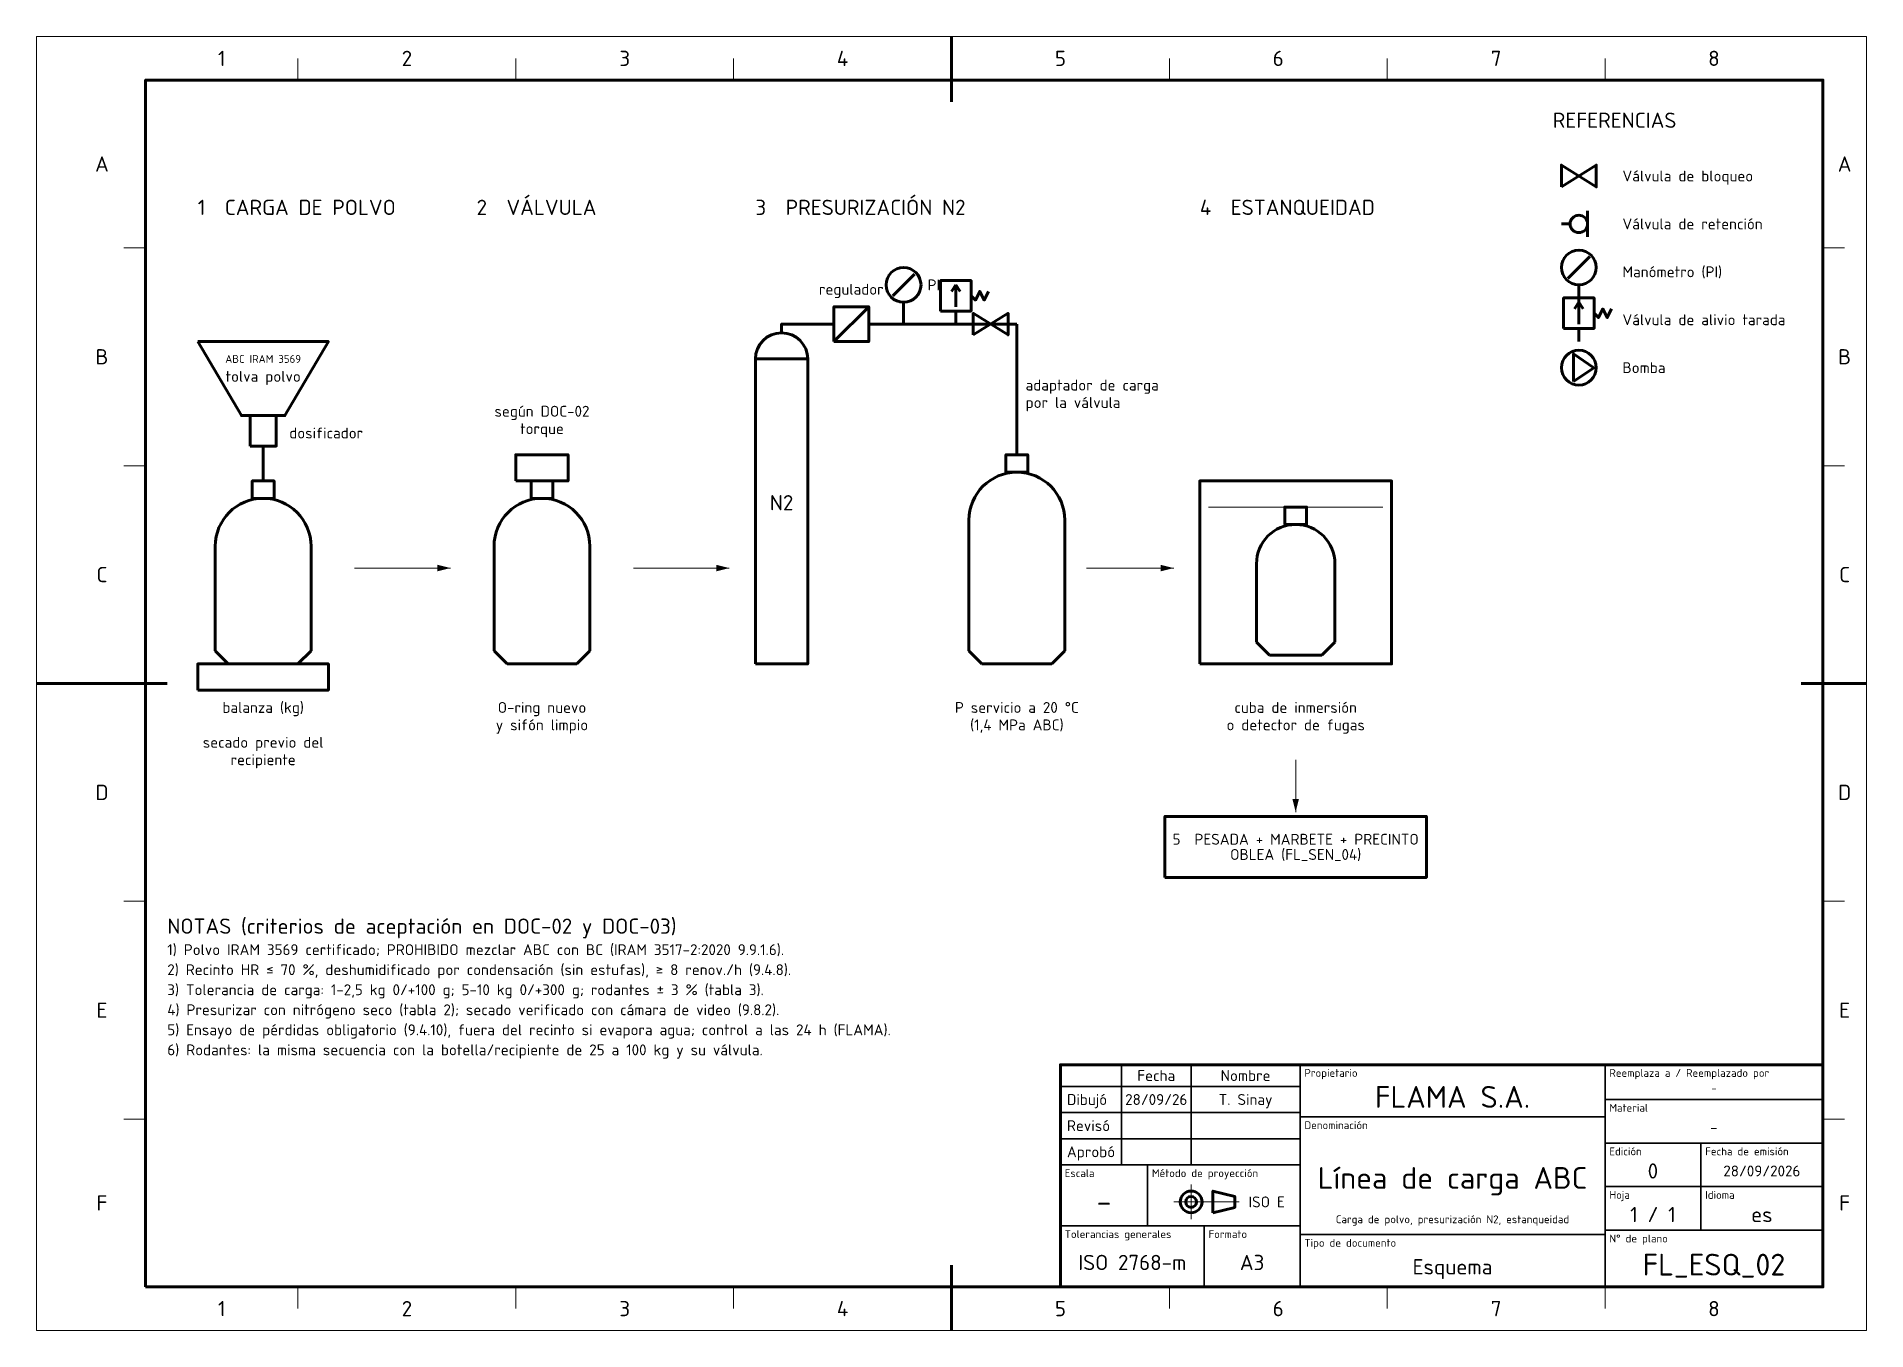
# Paper-space layout 'Lamina' of a CAD drawing. Header units: millimetres. Extents: x 0 to 420, y 0 to 297.
# The model-space entities are those that its viewports show. They can reach past a viewport. Long polylines and large blocks are cut down to what shows.
import ezdxf
from ezdxf.enums import TextEntityAlignment as Align

# ---------------------------------------------------------------- set-up
doc = ezdxf.new("R2010")
doc.units = ezdxf.units.MM
doc.linetypes.add('IRAM-F-TRAZO-PUNTO', pattern=[20, 15, -2, 1, -2])
for name, color, linetype, lineweight in [('01-VISIBLE', 7, 'CONTINUOUS', 70), ('03-EJE', 1, 'IRAM-F-TRAZO-PUNTO', 18), ('06-TEXTO', 7, 'CONTINUOUS', 25), ('07-RECUADRO', 7, 'CONTINUOUS', 70), ('08-FINA', 5, 'CONTINUOUS', 18), ('10-ROTULO', 7, 'CONTINUOUS', 35), ('11-TEXTO-ROTULO', 7, 'CONTINUOUS', 25)]:
    doc.layers.add(name, color=color, linetype=linetype, lineweight=lineweight)
doc.styles.add('ISO3098', font='isocpeur.ttf')

msp = doc.modelspace()

# ---------------------------------------------------------------- hatches: boundary and pattern name
at = {"layer": '08-FINA'}
h = msp.add_hatch(color=7, dxfattribs=at)
h.dxf.hatch_style = 1
h.paths.add_polyline_path([(95, 175), (92, 174.25), (92, 175.75)])
h = msp.add_hatch(color=7, dxfattribs=at)
h.dxf.hatch_style = 1
h.paths.add_polyline_path([(159, 175), (156, 174.25), (156, 175.75)])
h = msp.add_hatch(color=7, dxfattribs=at)
h.dxf.hatch_style = 1
h.paths.add_polyline_path([(261, 175), (258, 174.25), (258, 175.75)])
h = msp.add_hatch(color=7, dxfattribs=at)
h.dxf.hatch_style = 1
h.paths.add_polyline_path([(289, 119), (288.25, 122), (289.75, 122)])

# ---------------------------------------------------------------- linework, layer by layer
at = {"layer": '01-VISIBLE'}
for p, q in [((356, 251), (356, 257)), ((350, 254), (352, 254)), ((351.5, 241.5), (356.5, 246.5)), ((196.5, 237.5), (201.5, 242.5)), ((211, 240), (210, 238.5)), ((211, 235), (211, 240)), ((211, 240), (212, 238.5)), ((354, 235), (354, 240)), ((199, 231), (199, 236)), ((354, 236), (353, 234.5)), ((354, 231), (354, 236)), ((354, 236), (355, 234.5)), ((183, 227), (191, 235)), ((211, 231), (211, 234)), ((354, 227), (354, 230)), ((214, 156), (214, 186)), ((236, 156), (236, 186)), ((41, 156), (41, 180)), ((63, 156), (63, 180)), ((105, 156), (105, 180)), ((127, 156), (127, 180)), ((280, 158), (280, 176)), ((298, 158), (298, 176)), ((41, 156), (44, 153)), ((63, 156), (60, 153)), ((105, 156), (108, 153)), ((127, 156), (124, 153)), ((214, 156), (217, 153)), ((236, 156), (233, 153)), ((280, 158), (283, 155)), ((298, 158), (295, 155)), ((44, 153), (60, 153)), ((108, 153), (124, 153)), ((217, 153), (233, 153)), ((283, 155), (295, 155))]:
    msp.add_line(p, q, dxfattribs=at)
for points in [[(350, 262.5), (350, 267.5), (358, 262.5), (358, 267.5)], [(207.5, 234), (214.5, 234), (214.5, 241), (207.5, 241)], [(350.5, 230), (357.5, 230), (357.5, 237), (350.5, 237)], [(183, 227), (191, 227), (191, 235), (183, 235)], [(215, 228.5), (215, 233.5), (223, 228.5), (223, 233.5)], [(37, 227), (67, 227), (57, 210), (47, 210)], [(165, 153), (177, 153), (177, 223), (165, 223)], [(352.8, 217.8), (357.4, 221), (352.8, 224.2)], [(49, 203), (55, 203), (55, 210), (49, 210)], [(110, 195), (122, 195), (122, 201), (110, 201)], [(222.5, 197), (227.5, 197), (227.5, 201), (222.5, 201)], [(49.5, 191), (54.5, 191), (54.5, 195), (49.5, 195)], [(113.5, 191), (118.5, 191), (118.5, 195), (113.5, 195)], [(267, 153), (311, 153), (311, 195), (267, 195)], [(286.5, 185), (291.5, 185), (291.5, 189), (286.5, 189)], [(37, 147), (67, 147), (67, 153), (37, 153)], [(259, 104), (319, 104), (319, 118), (259, 118)], [(270, 27), (275, 28.25), (275, 30.75), (270, 32)]]:
    msp.add_lwpolyline(points, close=True, dxfattribs=at)
for points in [[(214.5, 237.5), (215.5, 236.5), (216.5, 238.5), (217.5, 236.5), (218.5, 238.5)], [(171, 229), (171, 231), (183, 231)], [(191, 231), (225, 231)], [(225, 231), (225, 201)], [(357.5, 233.5), (358.5, 232.5), (359.5, 234.5), (360.5, 232.5), (361.5, 234.5)], [(52, 203), (52, 195)]]:
    msp.add_lwpolyline(points, dxfattribs=at)
for centre, radius in [((354, 254), 2), ((354, 244), 4), ((199, 240), 4), ((354, 221), 4), ((265, 29.5), 2.5), ((265, 29.5), 1.25)]:
    msp.add_circle(centre, radius, dxfattribs=at)
for centre, radius in [((171, 223), 6), ((225, 186), 11), ((52, 180), 11), ((116, 180), 11), ((289, 176), 9)]:
    msp.add_arc(centre, radius, 0, 180, dxfattribs=at)
at = {"layer": '03-EJE'}
for p, q in [((261, 29.5), (276.5, 29.5)), ((265, 25.5), (265, 33.5))]:
    msp.add_line(p, q, dxfattribs=at)
at = {"layer": '07-RECUADRO'}
for p, q in [((210, 297), (210, 282)), ((0, 148.5), (30, 148.5)), ((420, 148.5), (405, 148.5)), ((210, 0), (210, 15))]:
    msp.add_line(p, q, dxfattribs=at)
for points in [[(25, 10), (410, 10), (410, 287), (25, 287)], [(235, 10), (410, 10), (410, 61), (235, 61)]]:
    msp.add_lwpolyline(points, close=True, dxfattribs=at)
at = {"layer": '08-FINA'}
for p, q in [((60, 287), (60, 292)), ((110, 287), (110, 292)), ((160, 287), (160, 292)), ((260, 287), (260, 292)), ((310, 287), (310, 292)), ((360, 287), (360, 292)), ((25, 248.5), (20, 248.5)), ((410, 248.5), (415, 248.5)), ((25, 198.5), (20, 198.5)), ((410, 198.5), (415, 198.5)), ((269, 189), (309, 189)), ((73, 175), (95, 175)), ((137, 175), (159, 175)), ((241, 175), (261, 175)), ((289, 131), (289, 119)), ((25, 98.5), (20, 98.5)), ((410, 98.5), (415, 98.5)), ((25, 48.5), (20, 48.5)), ((410, 48.5), (415, 48.5)), ((60, 10), (60, 5)), ((110, 10), (110, 5)), ((160, 10), (160, 5)), ((260, 10), (260, 5)), ((310, 10), (310, 5)), ((360, 10), (360, 5))]:
    msp.add_line(p, q, dxfattribs=at)
msp.add_lwpolyline([(0, 0), (420, 0), (420, 297), (0, 297)], close=True, dxfattribs=at)
at = {"layer": '10-ROTULO'}
for points in [[(235, 56), (249, 56), (249, 61), (235, 61)], [(249, 56), (265, 56), (265, 61), (249, 61)], [(265, 56), (290, 56), (290, 61), (265, 61)], [(290, 49), (360, 49), (360, 61), (290, 61)], [(360, 53), (410, 53), (410, 61), (360, 61)], [(235, 50), (249, 50), (249, 56), (235, 56)], [(249, 50), (265, 50), (265, 56), (249, 56)], [(265, 50), (290, 50), (290, 56), (265, 56)], [(360, 43), (410, 43), (410, 53), (360, 53)], [(235, 44), (249, 44), (249, 50), (235, 50)], [(249, 44), (265, 44), (265, 50), (249, 50)], [(265, 44), (290, 44), (290, 50), (265, 50)], [(290, 22), (360, 22), (360, 49), (290, 49)], [(235, 38), (249, 38), (249, 44), (235, 44)], [(249, 38), (265, 38), (265, 44), (249, 44)], [(265, 38), (290, 38), (290, 44), (265, 44)], [(360, 33), (382, 33), (382, 43), (360, 43)], [(382, 33), (410, 33), (410, 43), (382, 43)], [(235, 24), (255, 24), (255, 38), (235, 38)], [(255, 24), (290, 24), (290, 38), (255, 38)], [(360, 23), (382, 23), (382, 33), (360, 33)], [(382, 23), (410, 23), (410, 33), (382, 33)], [(235, 10), (268, 10), (268, 24), (235, 24)], [(268, 10), (290, 10), (290, 24), (268, 24)], [(290, 10), (360, 10), (360, 22), (290, 22)], [(360, 10), (410, 10), (410, 23), (360, 23)]]:
    msp.add_lwpolyline(points, close=True, dxfattribs=at)

# ---------------------------------------------------------------- texts
at = {"layer": '06-TEXTO', "style": 'ISO3098'}
for s, height, p in [('1', 3.5, (42.5, 292)), ('2', 3.5, (85, 292)), ('3', 3.5, (135, 292)), ('4', 3.5, (185, 292)), ('5', 3.5, (235, 292)), ('6', 3.5, (285, 292)), ('7', 3.5, (335, 292)), ('8', 3.5, (385, 292)), ('A', 3.5, (15, 267.75)), ('A', 3.5, (415, 267.75)), ('regulador', 2.5, (187, 239)), ('B', 3.5, (15, 223.5)), ('ABC IRAM 3569', 1.8, (52, 223)), ('B', 3.5, (415, 223.5)), ('tolva polvo', 2.5, (52, 219)), ('según DOC-02', 2.5, (116, 211)), ('torque', 2.5, (116, 207)), ('N2', 3.5, (171, 190)), ('C', 3.5, (15, 173.5)), ('C', 3.5, (415, 173.5)), ('balanza (kg)', 2.5, (52, 143)), ('O-ring nuevo', 2.5, (116, 143)), ('P servicio a 20 °C', 2.5, (225, 143)), ('cuba de inmersión', 2.5, (289, 143)), ('y sifón limpio', 2.5, (116, 139)), ('(1,4 MPa ABC)', 2.5, (225, 139)), ('o detector de fugas', 2.5, (289, 139)), ('secado previo del', 2.5, (52, 135)), ('recipiente', 2.5, (52, 131)), ('D', 3.5, (15, 123.5)), ('D', 3.5, (415, 123.5)), ('5  PESADA + MARBETE + PRECINTO', 2.5, (289, 112.75)), ('OBLEA (FL_SEN_04)', 2.5, (289, 109.25)), ('E', 3.5, (15, 73.5)), ('E', 3.5, (415, 73.5)), ('F', 3.5, (15, 29.25)), ('F', 3.5, (415, 29.25)), ('1', 3.5, (42.5, 5)), ('2', 3.5, (85, 5)), ('3', 3.5, (135, 5)), ('4', 3.5, (185, 5)), ('5', 3.5, (235, 5)), ('6', 3.5, (285, 5)), ('7', 3.5, (335, 5)), ('8', 3.5, (385, 5))]:
    msp.add_text(s, height=height, dxfattribs=at).set_placement(p, align=Align.MIDDLE_CENTER)
for s, height, p in [('REFERENCIAS', 3.5, (348, 275)), ('2  VÁLVULA', 3.5, (101, 255)), ('3  PRESURIZACIÓN N2', 3.5, (165, 255)), ('1  CARGA DE POLVO', 3.5, (37, 255)), ('4  ESTANQUEIDAD', 3.5, (267, 255)), ('NOTAS (criterios de aceptación en DOC-02 y DOC-03)', 3.5, (30, 90)), ('1) Polvo IRAM 3569 certificado; PROHIBIDO mezclar ABC con BC (IRAM 3517-2:2020 9.9.1.6).', 2.5, (30, 85.4)), ('2) Recinto HR ≤ 70 %, deshumidificado por condensación (sin estufas), ≥ 8 renov./h (9.4.8).', 2.5, (30, 80.8)), ('3) Tolerancia de carga: 1-2,5 kg 0/+100 g; 5-10 kg 0/+300 g; rodantes ± 3 % (tabla 3).', 2.5, (30, 76.2)), ('4) Presurizar con nitrógeno seco (tabla 2); secado verificado con cámara de video (9.8.2).', 2.5, (30, 71.6)), ('5) Ensayo de pérdidas obligatorio (9.4.10), fuera del recinto si evapora agua; control a las 24 h (FLAMA).', 2.5, (30, 67)), ('6) Rodantes: la misma secuencia con la botella/recipiente de 25 a 100 kg y su válvula.', 2.5, (30, 62.4))]:
    msp.add_text(s, height=height, dxfattribs=at).set_placement(p, align=Align.BOTTOM_LEFT)
for s, p in [('Válvula de bloqueo', (364, 265)), ('Válvula de retención', (364, 254)), ('Manómetro (PI)', (364, 243)), ('PI', (204.5, 240)), ('Válvula de alivio tarada', (364, 232)), ('Bomba', (364, 221)), ('adaptador de carga', (227, 217)), ('por la válvula', (227, 213)), ('dosificador', (58, 206))]:
    msp.add_text(s, height=2.5, dxfattribs=at).set_placement(p, align=Align.MIDDLE_LEFT)
at = {"layer": '11-TEXTO-ROTULO', "style": 'ISO3098'}
for s, height, p in [('Fecha', 2.5, (257, 58.5)), ('Nombre', 2.5, (277.5, 58.5)), ('FLAMA S.A.', 5, (325, 53.6)), ('-', 1.8, (385, 55.6)), ('28/09/26', 2.5, (257, 53)), ('T. Sinay', 2.5, (277.5, 53)), ('-', 2.5, (385, 46.6)), ('0', 3.5, (371, 36.6)), ('28/09/2026', 2.5, (396, 36.6)), ('Línea de carga ABC', 5, (325, 35)), ('-', 5, (245, 29.6)), ('Carga de polvo, presurización N2, estanqueidad', 1.8, (325, 25.5)), ('1 / 1', 3.5, (371, 26.6)), ('es', 3.5, (396, 26.6)), ('ISO 2768-m', 3.5, (251.5, 15.6)), ('A3', 3.5, (279, 15.6)), ('FL_ESQ_02', 5, (385, 15.1)), ('Esquema', 3.5, (325, 14.6))]:
    msp.add_text(s, height=height, dxfattribs=at).set_placement(p, align=Align.MIDDLE_CENTER)
for s, p in [('Propietario', (291, 60)), ('Reemplaza a / Reemplazado por', (361, 60)), ('Material', (361, 52)), ('Denominación', (291, 48)), ('Edición', (361, 42)), ('Fecha de emisión', (383, 42)), ('Escala', (236, 37)), ('Método de proyección', (256, 37)), ('Hoja', (361, 32)), ('Idioma', (383, 32)), ('Tolerancias generales', (236, 23)), ('Formato', (269, 23)), ('Tipo de documento', (291, 21)), ('N° de plano', (361, 22))]:
    msp.add_text(s, height=1.8, dxfattribs=at).set_placement(p, align=Align.TOP_LEFT)
for s, p in [('Dibujó', (236.5, 53)), ('Revisó', (236.5, 47)), ('Aprobó', (236.5, 41))]:
    msp.add_text(s, height=2.5, dxfattribs=at).set_placement(p, align=Align.MIDDLE_LEFT)
msp.add_text('ISO E', height=2.5, dxfattribs=at).set_placement((286.5, 29.5), align=Align.MIDDLE_RIGHT)

psp = doc.layouts.new('Lamina')

# ---------------------------------------------------------------- viewports
at = {"layer": 'VIEWPORTS'}
psp.add_viewport(center=(210, 148.5), size=(420, 297), view_center_point=(210, 148.5), view_height=297, dxfattribs=at)

doc.saveas('drawing.dxf')
